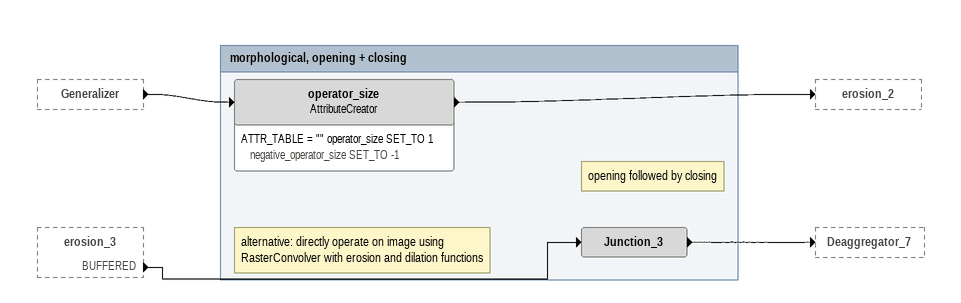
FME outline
Generalizer [outside]
    -> operator_size
erosion_3 [outside]
    BUFFERED -> Junction_3

Bookmark: morphological, opening + closing
Note: alternative: directly operate on image using RasterConvolver with erosion and dilation functions
operator_size: AttributeCreator
    ATTR_TABLE = "" operator_size SET_TO 1  negative_operator_size SET_TO -1
    -> erosion_2
Note: opening followed by closing
Junction_3
    -> Deaggregator_7
